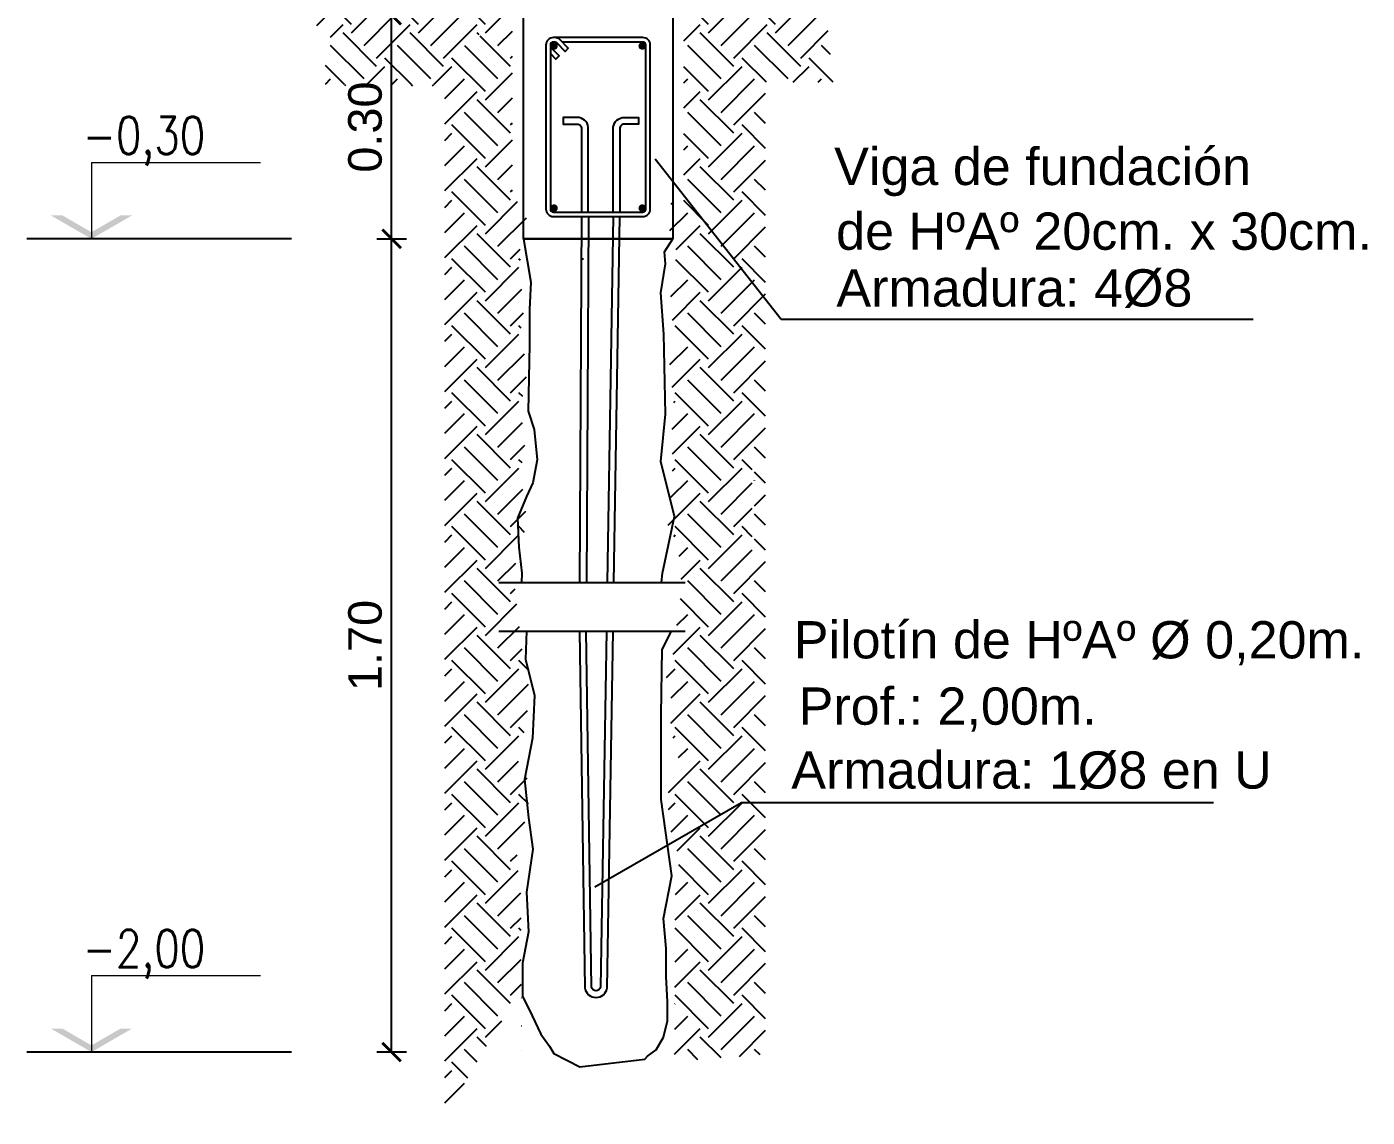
# Model space of a CAD drawing. Header units: millimetres. Extents: x 157 to 449, y 13 to 189.
# Drawn here: x 255.69 to 262.88, y 108.37 to 114.22 of the extents above; entities that cross this region are included whole.
import ezdxf
from ezdxf.enums import TextEntityAlignment as Align

# ---------------------------------------------------------------- set-up
doc = ezdxf.new("R2010")
doc.units = ezdxf.units.MM
doc.header["$LTSCALE"] = 0.1
doc.header["$MEASUREMENT"] = 0
doc.header["$PDMODE"] = 3
doc.header["$PDSIZE"] = 0.1
doc.linetypes.add('ACAD_ISO02W100', pattern=[15, 12, -3])
doc.layers.get('DEFPOINTS').update_dxf_attribs({"color": 1})
doc.layers.add('00-COTAS', color=1, linetype='Continuous', lineweight=9)
doc.layers.add('referencias', color=1, linetype='Continuous', lineweight=5)
for name, color, linetype in [('CORTE-3', 3, 'Continuous'), ('Cota', 1, 'Continuous'), ('Cotas', 1, 'Continuous'), ('FUNDACION', 4, 'Continuous'), ('LINEA-TIERRA', 6, 'Continuous'), ('LINEAS DE PROYECCIÓN', 60, 'Continuous'), ('Muros', 7, 'Continuous'), ('SOMBRAS', 1, 'Continuous'), ('TRAMAS', 8, 'Continuous')]:
    doc.layers.add(name, color=color, linetype=linetype)
doc.layers.add('VP', color=11, linetype='Continuous', plot=False)
doc.styles.add('1 en 100', font='romans.shx', dxfattribs={"height": 0.17})
doc.styles.add('ARIAL', font='arial.ttf', dxfattribs={"height": 0.18})
doc.styles.add('COTAS', font='ROMANS.shx', dxfattribs={"width": 0.7})
doc.dimstyles.new('1 en 20', dxfattribs={"dimtxt": 0.018, "dimasz": 0.018, "dimexe": 0, "dimexo": 0, "dimgap": 0.01, "dimtad": 1, "dimzin": 0, "dimdsep": 46, "dimtxsty": '1 en 100', "dimblk1": 'C-1', "dimblk2": 'C-1', "dimsah": 1, "dimcen": 0.1, "dimse1": 1, "dimse2": 1, "dimclrd": 1, "dimclrt": 256, "dimadec": 0, "dimazin": 0, "dimtfac": 1, "dimtix": 1, "dimtofl": 0, "dimtmove": 2, "dimatfit": 3, "dimfxl": 1, "dimtolj": 1, "dimtzin": 0, "dimlwd": -1, "dimarcsym": 0})
doc.dimstyles.new('100', dxfattribs={"dimtxt": 0.2, "dimasz": 0.1, "dimexe": 0.08, "dimexo": 0, "dimgap": 0.05, "dimtad": 1, "dimzin": 1, "dimtxsty": 'ARIAL', "dimblk": 'ARCHTICK', "dimcen": 2.5, "dimadec": 0, "dimazin": 0, "dimtfac": 1, "dimtix": 1, "dimtmove": 0, "dimatfit": 3, "dimfxl": 0.08, "dimfxlon": 1, "dimarcsym": 0})
pattern_1 = [(50, (-188.487, 213.6532), (4.372432, -0.382538), [0.4572, -5.0292]), (355, (-188.487, 213.653), (-0.84583, 4.58536), [0.36576, -4.02336]), (100.451, (-188.1227, 213.6213), (3.52662, 4.2028), [0.38856, -4.27416]), (46.1842, (-188.487, 214.8724), (6.5059, -1.009016), [0.6858, -7.5438]), (96.6356, (-187.945, 214.788), (5.6977, 5.93821), [0.58284, -6.41124]), (351.184, (-188.487, 214.8724), (5.69771, 5.9382), [0.54864, -6.03504]), (21, (-187.8775, 214.5676), (3.638757, -2.454372), [0.4572, -5.0292]), (326, (-187.8775, 214.5676), (1.48325, 4.42051), [0.36576, -4.02336]), (71.4514, (-187.5743, 214.363), (5.121996, 1.96615), [0.38856, -4.27416]), (37.5, (-188.4871, 213.6532), (0.0741265, 2.029321), [0, -3.974592, 0, -4.08432, 0, -4.0386]), (7.5, (-188.487, 213.6532), (1.603672, 2.404334), [0, -2.328672, 0, -3.883152, 0, -1.53924]), (327.5, (-189.8465, 213.6532), (3.254174, -0.13749), [0, -1.524, 0, -4.75488, 0, -6.30936]), (317.5, (-190.456, 213.6532), (3.5551, 0.610236), [0, -1.9812, 0, -3.157728, 0, -4.48056])]

# ---------------------------------------------------------------- blocks, each defined once
blk = doc.blocks.new('_ARCHTICK')
at = {"color": 0, "linetype": 'ByBlock', "const_width": 0.15}
blk.add_lwpolyline([(-0.5, -0.5), (0.5, 0.5)], dxfattribs=at)
blk = doc.blocks.new('*D433')
at = {"layer": 'Cotas', "color": 0, "lineweight": -2, "transparency": 16777216}
for p, q in [((257.5699, 114.2825), (257.7299, 114.2825)), ((257.6499, 113.0825), (257.6499, 114.2825)), ((257.5699, 113.0825), (257.7299, 113.0825))]:
    blk.add_line(p, q, dxfattribs=at)
at = {"layer": 'DEFPOINTS', "color": 0, "transparency": 16777216}
for p in [(257.4504, 114.2825), (257.6499, 114.2825), (257.4504, 113.0825)]:
    blk.add_point(p, dxfattribs=at)
at = {"layer": 'Cotas', "color": 0, "lineweight": -2, "transparency": 16777216, "xscale": 0.1, "yscale": 0.1, "zscale": 0.1}
for p, rotation in [((257.6499, 114.2825), 90), ((257.6499, 113.0825), 270)]:
    blk.add_blockref('_ARCHTICK', p, dxfattribs=dict(at, rotation=rotation))
at = {"layer": 'Cotas', "color": 0, "transparency": 16777216, "insert": (257.508, 113.6825), "char_height": 0.18, "attachment_point": 5, "rotation": 90, "style": 'ARIAL'}
blk.add_mtext('0.30', dxfattribs=at)
blk = doc.blocks.new('niv')
at = {"linetype": 'ByBlock'}
blk.add_line((0, 0.3254), (0, 0), dxfattribs=at)
blk.add_line((0, 0.3254), (0.7204, 0.3254))
for points in [[(-0.1724, 0.0996), (-0.1232, 0.0996), (0, 0), (0, 0.0284)], [(0.1724, 0.0996), (0.1232, 0.0996), (0, 0), (0, 0.0284)]]:
    blk.add_solid(points)
at = {"style": 'COTAS', "width": 0.8}
blk.add_attdef('NIVEL', text='', height=0.1478, dxfattribs=at).set_placement((0.7126, 0.3816), align=Align.RIGHT)
blk = doc.blocks.new('*D434')
at = {"layer": 'Cotas', "color": 0, "lineweight": -2, "transparency": 16777216}
for p, q in [((257.5699, 113.0825), (257.7299, 113.0825)), ((257.6499, 108.719), (257.6499, 113.0825)), ((257.7299, 108.719), (257.5699, 108.719))]:
    blk.add_line(p, q, dxfattribs=at)
at = {"layer": 'DEFPOINTS', "color": 0, "transparency": 16777216}
for p in [(257.4504, 113.0825), (257.6499, 113.0825), (258.0514, 108.719)]:
    blk.add_point(p, dxfattribs=at)
at = {"layer": 'Cotas', "color": 0, "lineweight": -2, "transparency": 16777216, "xscale": 0.1, "yscale": 0.1, "zscale": 0.1}
for p, rotation in [((257.6499, 113.0825), 90), ((257.6499, 108.719), 270)]:
    blk.add_blockref('_ARCHTICK', p, dxfattribs=dict(at, rotation=rotation))
at = {"layer": 'Cotas', "color": 0, "transparency": 16777216, "insert": (257.508, 110.9007), "char_height": 0.18, "attachment_point": 5, "rotation": 90, "style": 'ARIAL'}
blk.add_mtext('1.70', dxfattribs=at)
blk = doc.blocks.new('C-1')
for p, q in [((-1, 0), (0, 0)), ((0, -0.5), (0, 0.5))]:
    blk.add_line(p, q)
at = {"const_width": 0.05}
for points in [[(-0.5, 0), (0, 0)], [(-0.18, -0.18), (0.18, 0.18)]]:
    blk.add_lwpolyline(points, dxfattribs=at)

msp = doc.modelspace()

# ---------------------------------------------------------------- hatches: boundary and pattern name
at = {"layer": 'SOMBRAS'}
h = msp.add_hatch(dxfattribs=at)
h.set_pattern_fill('AR-CONC', color=1, scale=0.024, style=0)
h.set_pattern_definition(pattern_1)
h.paths.add_polyline_path([(258.8957, 113.6255), (258.8957, 113.3255), (258.8477, 113.3255), (258.8477, 113.6217, 0.812929), (258.7837, 113.6217), (258.7837, 113.0265), (259.0977, 113.0265, 0.414214), (259.1137, 113.0425), (259.1137, 113.9225, 0.414214), (259.0977, 113.9385), (258.4653, 113.9385), (258.4976, 113.9052), (258.4804, 113.8885), (258.4378, 113.9324, 0.242714), (258.4204, 113.9383, 0.464742), (258.4017, 113.9225), (258.4017, 113.9052), (258.4482, 113.8573), (258.431, 113.8406), (258.4017, 113.8708), (258.4017, 113.0425, 0.414214), (258.4177, 113.0265), (258.7357, 113.0265), (258.7357, 113.6255, -0.877104)], flags=17)
h.paths.add_polyline_path([(258.3777, 113.9225, -0.414214), (258.4177, 113.9625), (258.4336, 113.9625), (259.0977, 113.9625, -0.414214), (259.1377, 113.9225), (259.1377, 113.0425, -0.414214), (259.0977, 113.0025), (258.7837, 113.0025), (258.7837, 112.8825), (259.3577, 112.8825), (259.3577, 114.0825), (258.1577, 114.0825), (258.1577, 112.8825), (258.7357, 112.8825), (258.7357, 113.0025), (258.4177, 113.0025, -0.414214), (258.3777, 113.0425)])
h = msp.add_hatch(dxfattribs=at)
h.set_pattern_fill('AR-CONC', color=1, scale=0.024, style=0)
h.set_pattern_definition(pattern_1)
h.paths.add_polyline_path([(259.1137, 113.9225, 0.414214), (259.0977, 113.9385), (258.4653, 113.9385), (258.4976, 113.9052), (258.4804, 113.8885), (258.4378, 113.9324, 0.202963), (258.4234, 113.9385), (258.4177, 113.9385, 0.414214), (258.4017, 113.9225), (258.4017, 113.9052), (258.4482, 113.8573), (258.431, 113.8406), (258.4017, 113.8708), (258.4017, 113.0425, 0.414214), (258.4177, 113.0265), (258.7357, 113.0265), (258.7357, 113.6255, -0.877104), (258.8957, 113.6255), (258.8957, 113.3255), (258.8477, 113.3255), (258.8477, 113.6217, 0.812929), (258.7837, 113.6217), (258.7837, 113.0265), (259.0977, 113.0265, 0.414214), (259.1137, 113.0425)], flags=17)
h.paths.add_polyline_path([(258.3777, 113.9225, -0.414214), (258.4177, 113.9625), (258.4336, 113.9625), (259.0977, 113.9625, -0.414214), (259.1377, 113.9225), (259.1377, 113.0425, -0.414214), (259.0977, 113.0025), (258.7837, 113.0025), (258.7837, 112.8825), (259.3577, 112.8825), (259.3577, 114.0825), (258.1577, 114.0825), (258.1577, 112.8825), (258.7357, 112.8825), (258.7357, 113.0025), (258.4177, 113.0025, -0.414214), (258.3777, 113.0425)])
at = {"layer": 'TRAMAS', "linetype": 'ACAD_ISO02W100'}
h = msp.add_hatch(dxfattribs=at)
h.set_pattern_fill('EARTH', color=256, scale=0.04, angle=45)
h.set_pattern_definition([(45, (-5950.30256, -5978.153), (3e-17, 0.359210245), [0.254, -0.254]), (45, (-5950.36991, -5978.08564), (3e-17, 0.359210245), [0.254, -0.254]), (45, (-5950.43727, -5978.0183), (3e-17, 0.359210245), [0.254, -0.254]), (135, (-5950.43727, -5977.9734), (-0.359210245, 3e-17), [0.254, -0.254]), (135, (-5950.36991, -5977.90604), (-0.359210245, 3e-17), [0.254, -0.254]), (135, (-5950.30256, -5977.83869), (-0.359210245, 3e-17), [0.254, -0.254])])
h.paths.add_polyline_path([(257.9633, 114.0689), (258.1337, 114.1753), (258.1336, 114.1873)], flags=16)
h.paths.add_polyline_path([(257.3681, 113.9097), (257.9576, 113.9097), (257.9576, 113.9103), (257.3339, 113.9103)], flags=16)
h.paths.add_polyline_path([(258.2941, 110.6169), (258.2941, 110.9744)], flags=16)
h.paths.add_polyline_path([(258.3508, 113.4825), (258.3503, 113.4813), (258.351, 113.4825)], flags=17)
h.paths.add_polyline_path([(258.3589, 113.2825), (258.2977, 113.2825), (258.2977, 114.2825), (257.1853, 114.2825), (257.3724, 114.1195), (257.295, 114.1325), (257.295, 113.9041), (257.935, 113.9041), (257.935, 108.3694), (258.3476, 109.0686), (258.3477, 108.719), (258.3435, 109.5585), (258.3435, 109.5771), (258.3249, 109.7188), (258.3226, 109.7839), (258.3691, 109.8443), (258.3644, 109.9256), (258.3644, 109.9836), (258.3854, 110.0324), (258.3807, 110.0835), (258.3761, 110.2113), (258.3575, 110.2452), (258.3296, 110.2823), (258.3226, 110.3149), (258.3598, 110.4171), (258.3691, 110.503), (258.3784, 110.5495), (258.3784, 110.5797), (258.3691, 110.5983), (258.3621, 110.6378), (258.3923, 110.7121), (258.39, 110.74), (258.3551, 110.8561), (258.3452, 110.9003), (258.353, 110.9281), (258.3364, 110.9908), (258.3322, 111.0698), (258.3163, 111.1535), (258.3146, 111.1767), (258.3099, 111.2301), (258.3171, 111.3197), (258.3153, 111.3542), (258.328, 111.3969), (258.3389, 111.4386), (258.3452, 111.4749), (258.3507, 111.484), (258.3807, 111.5393), (258.3825, 111.5584), (258.3798, 111.5747), (258.3707, 111.6019), (258.3707, 111.6255), (258.3662, 111.6896), (258.3698, 111.7186), (258.3487, 111.7441), (258.3567, 111.7935), (258.3654, 111.8204), (258.3625, 111.832), (258.3582, 111.8407), (258.3494, 111.8814), (258.3545, 111.9083), (258.3574, 111.9199), (258.3618, 111.9454), (258.3676, 111.973), (258.3487, 111.9902), (258.3516, 111.9968), (258.3618, 112.0229), (258.3594, 112.064), (258.3487, 112.1138), (258.3516, 112.1283), (258.364, 112.1632), (258.3603, 112.1813), (258.3461, 112.2162), (258.356, 112.2424), (258.3572, 112.2751), (258.3619, 112.2915), (258.369, 112.3173), (258.3713, 112.3291), (258.3795, 112.3807), (258.3666, 112.4346), (258.3608, 112.4757), (258.349, 112.4968), (258.3443, 112.505), (258.3408, 112.5097), (258.3408, 112.5308), (258.3314, 112.5683), (258.3408, 112.5871), (258.3608, 112.654), (258.3555, 112.7096), (258.369, 112.7431), (258.3678, 112.7689), (258.3643, 112.7865), (258.3502, 112.81), (258.3373, 112.8229), (258.3396, 112.871), (258.3409, 112.9228), (258.3428, 112.9437), (258.3371, 113.0004), (258.339, 113.0307), (258.3484, 113.08), (258.3674, 113.1008), (258.3769, 113.15), (258.3731, 113.1841), (258.3731, 113.2446), (258.3674, 113.2655)])
h = msp.add_hatch(dxfattribs=at)
h.set_pattern_fill('EARTH', color=256, scale=0.04, angle=45)
h.set_pattern_definition([(45, (-5950.18256, -5978.153), (3e-17, 0.359210245), [0.254, -0.254]), (45, (-5950.24991, -5978.08564), (3e-17, 0.359210245), [0.254, -0.254]), (45, (-5950.31727, -5978.0183), (3e-17, 0.359210245), [0.254, -0.254]), (135, (-5950.31727, -5977.9734), (-0.359210245, 3e-17), [0.254, -0.254]), (135, (-5950.24991, -5977.90604), (-0.359210245, 3e-17), [0.254, -0.254]), (135, (-5950.18256, -5977.83869), (-0.359210245, 3e-17), [0.254, -0.254])])
h.paths.add_polyline_path([(259.5848, 111.3821), (259.5967, 111.3821), (259.5967, 111.8888), (259.5848, 111.8888)], flags=16)
h.paths.add_polyline_path([(259.2177, 114.2825), (259.2177, 113.2825), (259.1566, 113.2825), (259.1481, 113.2655), (259.1424, 113.2446), (259.1424, 113.1841), (259.1386, 113.15), (259.1481, 113.1008), (259.167, 113.08), (259.1765, 113.0307), (259.1784, 113.0004), (259.1727, 112.9437), (259.1746, 112.9228), (259.1758, 112.871), (259.1782, 112.8229), (259.1606, 112.8053), (259.1582, 112.7982), (259.1512, 112.7865), (259.1477, 112.7689), (259.1465, 112.7431), (259.1582, 112.7138), (259.1582, 112.6915), (259.1547, 112.654), (259.1746, 112.5871), (259.184, 112.5683), (259.1746, 112.5308), (259.1746, 112.5097), (259.1711, 112.505), (259.1664, 112.4968), (259.1547, 112.4757), (259.1488, 112.4346), (259.1359, 112.3807), (259.1441, 112.3291), (259.1465, 112.3173), (259.1535, 112.2915), (259.1582, 112.2751), (259.1595, 112.2424), (259.166, 112.225), (259.1631, 112.201), (259.1551, 112.1813), (259.1515, 112.1632), (259.1676, 112.1177), (259.1558, 112.0629), (259.1551, 112.0476), (259.1537, 112.0229), (259.1638, 111.9968), (259.1667, 111.9902), (259.1478, 111.973), (259.1537, 111.9454), (259.158, 111.9199), (259.1609, 111.9083), (259.166, 111.8814), (259.1573, 111.8407), (259.1529, 111.832), (259.15, 111.8204), (259.1644, 111.7761), (259.1612, 111.7781), (259.1667, 111.7441), (259.1457, 111.7186), (259.1493, 111.6896), (259.1448, 111.6255), (259.1448, 111.6047), (259.135, 111.5704), (259.133, 111.5584), (259.1348, 111.5393), (259.1648, 111.484), (259.1702, 111.4749), (259.1766, 111.4386), (259.1875, 111.3969), (259.2002, 111.3542), (259.1984, 111.3197), (259.2056, 111.2301), (259.2009, 111.1767), (259.1992, 111.1535), (259.1832, 111.0698), (259.1791, 110.9908), (259.1624, 110.9281), (259.1703, 110.9003), (259.1604, 110.8561), (259.1255, 110.74), (259.1231, 110.7121), (259.1533, 110.6378), (259.1464, 110.5983), (259.1371, 110.5797), (259.1371, 110.5495), (259.1464, 110.503), (259.1557, 110.4171), (259.1929, 110.3149), (259.1859, 110.2823), (259.158, 110.2452), (259.1394, 110.2113), (259.1347, 110.0835), (259.1301, 110.0324), (259.151, 109.9836), (259.151, 109.9256), (259.1464, 109.8443), (259.1928, 109.7839), (259.1905, 109.7188), (259.1719, 109.5771), (259.1719, 109.5585), (259.1678, 108.6685), (259.1678, 108.6685), (259.6563, 108.7056), (259.6563, 113.9228), (260.0185, 113.9228), (259.9851, 114.2825)])

# ---------------------------------------------------------------- linework, layer by layer
at = {"layer": 'CORTE-3'}
msp.add_lwpolyline([(258.3577, 114.2825), (259.1577, 114.2825), (259.1577, 113.0825), (258.3577, 113.0825)], close=True, dxfattribs=at)
at = {"layer": 'Cota', "ltscale": 0.2}
for p, q in [((258.2241, 111.2393), (259.2241, 111.2393)), ((258.2241, 110.9767), (259.2241, 110.9767))]:
    msp.add_line(p, q, dxfattribs=at)
at = {"layer": 'FUNDACION', "color": 1}
for p, q in [((257.1124, 113.0825), (255.6927, 113.0825)), ((257.1124, 108.719), (255.6927, 108.719))]:
    msp.add_line(p, q, dxfattribs=at)
at = {"layer": 'LINEA-TIERRA'}
for points in [[(258.3577, 113.0825), (258.3958, 112.851), (258.3902, 112.7033), (258.3902, 112.5146), (258.382, 112.1587), (258.4148, 112.0602), (258.4312, 111.8961), (258.4066, 111.7731), (258.3738, 111.6992), (258.3245, 111.5844), (258.3327, 111.4285), (258.3492, 111.289), (258.3462, 111.2393)], [(259.0968, 111.2393), (259.1025, 111.289), (259.1682, 111.5926), (259.0943, 111.8879), (259.1189, 112.1423), (259.1107, 112.572), (259.0943, 112.7935), (259.1189, 112.9494), (259.1131, 113.0129), (259.1577, 113.0825)], [(258.3738, 110.9767), (258.3685, 110.8272), (258.4165, 110.6327), (258.4058, 110.4029), (258.3632, 110.1814), (258.3845, 109.9763), (258.4075, 109.8082), (258.3738, 109.5764), (258.3845, 109.3641), (258.3518, 109.196), (258.3518, 109.019), (258.4038, 108.9136), (258.4505, 108.8155), (258.4972, 108.7503), (258.5196, 108.7114), (258.6592, 108.639), (259.009, 108.68), (259.0229, 108.6964), (259.0698, 108.7303), (259.1083, 108.7983), (259.1299, 108.8867), (259.1294, 108.9887), (259.1226, 109.1247), (259.1226, 109.2743), (259.1088, 109.4349), (259.1537, 109.6645), (259.0965, 110.0748), (259.0963, 110.5287), (259.1014, 110.8788), (259.1518, 110.9767)]]:
    msp.add_lwpolyline(points, dxfattribs=at)
at = {"layer": 'Muros', "color": 2}
msp.add_lwpolyline([(258.5336, 114.1625), (258.5177, 114.1625, 0.414214), (258.4777, 114.1225), (258.4777, 113.2425, 0.414214), (258.5177, 113.2025), (258.9977, 113.2025, 0.414214), (259.0377, 113.2425), (259.0377, 114.1225, 0.414214), (258.9977, 114.1625), (258.5336, 114.1625, -0.202963), (258.548, 114.1564), (258.5976, 114.1052), (258.5804, 114.0885), (258.5378, 114.1324, 0.202963), (258.5234, 114.1385), (258.5177, 114.1385, 0.414214), (258.5017, 114.1225), (258.5017, 113.2425, 0.414214), (258.5177, 113.2265), (258.9977, 113.2265, 0.414214), (259.0137, 113.2425), (259.0137, 114.1225, 0.414214), (258.9977, 114.1385), (258.5653, 114.1385)], format="xyb", dxfattribs=at)
at = {"layer": 'Muros', "color": 2, "const_width": 0.02}
for points in [[(258.5113, 114.1173, 1), (258.5313, 114.1173, 1)], [(259.0042, 114.1173, -1), (258.9842, 114.1173, -1)], [(258.5113, 113.2477, -1), (258.5313, 113.2477, -1)], [(259.0042, 113.2477, 1), (258.9842, 113.2477, 1)]]:
    msp.add_lwpolyline(points, format="xyb", close=True, dxfattribs=at)
at = {"layer": 'Muros', "color": 2}
msp.add_lwpolyline([(258.5017, 114.112), (258.5482, 114.0641), (258.531, 114.0474), (258.5017, 114.0775)], dxfattribs=at)
at = {"layer": 'SOMBRAS'}
for points in [[(258.645, 113.7344), (258.57, 113.7344), (258.57, 113.6984), (258.6421, 113.6984)], [(258.8986, 113.7344), (258.9736, 113.7344), (258.9736, 113.6984), (258.9015, 113.6984)], [(258.6594, 111.2393), (258.6694, 113.2016)], [(258.7054, 113.2016), (258.6954, 111.2395)], [(258.8382, 113.2025), (258.8061, 111.2393)], [(258.8421, 111.2393), (258.8742, 113.2025)]]:
    msp.add_lwpolyline(points, dxfattribs=at)
for points in [[(258.6421, 113.6984, -0.383838), (258.669, 113.6789), (258.669, 113.2265)], [(258.705, 113.2265), (258.705, 113.6818, 0.376415), (258.645, 113.7344, 0.376415)], [(258.8386, 113.2265), (258.8386, 113.6818, -0.376415), (258.8986, 113.7344, -0.376415)], [(258.9015, 113.6984, 0.383838), (258.8746, 113.6789), (258.8746, 113.2265)], [(258.658, 110.9763), (258.6865, 109.0644, 0.877104), (258.8065, 109.0644), (258.8378, 110.9767)], [(258.8018, 110.9767), (258.7705, 109.0673, -0.812929), (258.7225, 109.0673), (258.694, 110.9767)]]:
    msp.add_lwpolyline(points, format="xyb", dxfattribs=at)
at = {"layer": 'VP'}
for p, q in [((258.3577, 113.0825), (259.1577, 113.0825)), ((258.3462, 111.2393), (259.0968, 111.2393)), ((258.3738, 110.9767), (259.1518, 110.9767))]:
    msp.add_line(p, q, dxfattribs=at)

# ---------------------------------------------------------------- block references
at = {"layer": '00-COTAS'}
ref = msp.add_blockref('niv', (256.0395, 113.0825), dxfattribs=dict(at, xscale=1.260000000000218, yscale=1.260000000000218, zscale=1.260000000000218))
ref.add_attrib('NIVEL', '-0,30', dxfattribs={"color": 2, "height": 0.2, "style": 'COTAS', "width": 0.8}).set_placement((256.6506, 113.5376), align=Align.RIGHT)
ref = msp.add_blockref('niv', (256.0395, 108.719), dxfattribs=dict(at, xscale=1.260000000000218, yscale=1.260000000000218, zscale=1.260000000000218))
ref.add_attrib('NIVEL', '-2,00', dxfattribs={"color": 2, "height": 0.2, "style": 'COTAS', "width": 0.8}).set_placement((256.6506, 109.1741), align=Align.RIGHT)

# ---------------------------------------------------------------- texts
at = {"layer": 'referencias', "style": 'ARIAL'}
for s, p in [('Viga de fundación', (260.024, 113.3714)), ('de HºAº 20cm. x 30cm.', (260.0345, 113.0239)), ('Armadura: 4%%C8', (260.036, 112.7194)), ('Pilotín de HºAº %%C 0,20m.', (259.8071, 110.8312)), ('Prof.: 2,00m.', (259.8333, 110.4754)), ('Armadura: 1%%C8 en U', (259.794, 110.1324))]:
    msp.add_text(s, height=0.2, dxfattribs=at).set_placement(p)

# ---------------------------------------------------------------- dimensions: what is measured, and where the dimension line sits
at = {"layer": 'Cotas'}
for base, p1, p2, text, picture, middle in [((257.6499, 114.2825), (257.4504, 113.0825), (257.4504, 114.2825), '0.30', '*D433', (257.508, 113.6825)), ((257.6499, 113.0825), (258.0514, 108.719), (257.4504, 113.0825), '1.70', '*D434', (257.508, 110.9007))]:
    dim = msp.add_linear_dim(base=base, p1=p1, p2=p2, angle=90, text=text, dimstyle='100', dxfattribs=at)
    dim.commit()
    dim.dimension.update_dxf_attribs({"geometry": picture, "text_midpoint": middle})

# ---------------------------------------------------------------- leaders
at = {"layer": 'LINEAS DE PROYECCIÓN'}
for points in [[(259.0634, 113.5117), (259.7396, 112.6525), (262.2714, 112.6525)], [(258.7408, 109.6049), (259.5271, 110.0589), (262.0589, 110.0589)]]:
    msp.add_leader(points, dimstyle='1 en 20', override={"dimgap": 0.01, "dimtad": 0, "dimclrd": 2}, dxfattribs=at)

doc.saveas('drawing.dxf')
